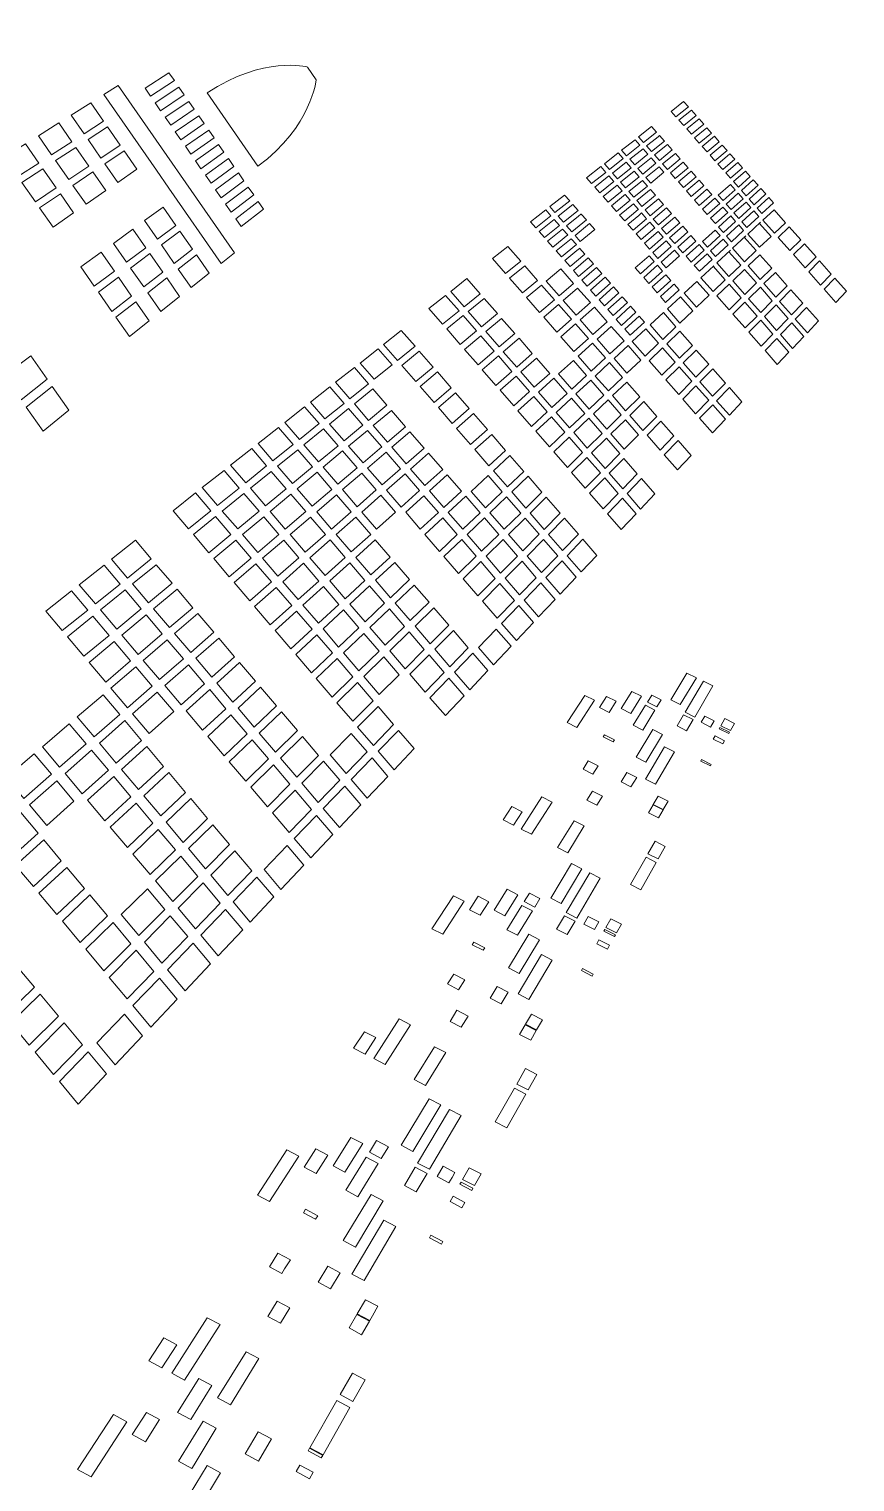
# Model space of a CAD drawing. Header units: millimetres. Extents: x -751 to 1411, y -446 to 1681.
# Drawn here: x 520 to 698, y 838.9 to 1152.4 of the extents above; entities that cross this region are included whole.
import ezdxf

# ---------------------------------------------------------------- set-up
doc = ezdxf.new("R2010")
doc.units = ezdxf.units.MM
doc.header["$MEASUREMENT"] = 0
doc.layers.add('Layer 3', color=7, linetype='Continuous')

msp = doc.modelspace()

# ---------------------------------------------------------------- linework, layer by layer
at = {"layer": 'Layer 3', "lineweight": 0}
for points in [[(546.15, 1137.91), (544.96, 1139.62), (550.12, 1142.94), (551.29, 1141.25), (546.15, 1137.91)], [(564.24, 1104.06), (561.39, 1101.79), (550.1, 1118.04), (547.41, 1121.92), (536.07, 1138.23), (539.16, 1140.18), (564.24, 1104.06)], [(548.33, 1134.77), (547.14, 1136.48), (552.27, 1139.85), (553.43, 1138.16), (548.33, 1134.77)], [(531.81, 1129.78), (529.02, 1133.79), (533.25, 1136.45), (536, 1132.49), (531.81, 1129.78)], [(550.5, 1131.64), (549.32, 1133.34), (554.41, 1136.76), (555.57, 1135.07), (550.5, 1131.64)], [(659.44, 1133.46), (658.41, 1134.62), (661.1, 1136.74), (662.12, 1135.58), (659.44, 1133.46)], [(529.17, 1128.07), (524.81, 1125.25), (521.96, 1129.34), (526.36, 1132.11), (529.17, 1128.07)], [(552.68, 1128.5), (551.49, 1130.21), (556.55, 1133.67), (557.71, 1131.99), (552.68, 1128.5)], [(661.13, 1131.56), (660.1, 1132.72), (662.77, 1134.85), (663.8, 1133.7), (661.13, 1131.56)], [(662.8, 1129.68), (661.77, 1130.84), (664.43, 1132.99), (665.45, 1131.84), (662.8, 1129.68)], [(536.85, 1131.27), (539.6, 1127.31), (535.46, 1124.54), (532.67, 1128.54), (536.85, 1131.27)], [(558.69, 1130.58), (559.85, 1128.9), (554.85, 1125.37), (553.67, 1127.08), (558.69, 1130.58)], [(652.44, 1127.91), (651.38, 1129.11), (654.2, 1131.32), (655.25, 1130.14), (652.44, 1127.91)], [(654.17, 1125.96), (653.11, 1127.16), (655.23, 1128.85), (655.23, 1128.85), (655.69, 1129.22), (655.91, 1129.39), (656.96, 1128.21), (654.17, 1125.96)], [(664.49, 1127.77), (663.46, 1128.94), (666.1, 1131.1), (667.13, 1129.95), (664.49, 1127.77)], [(666.16, 1125.88), (665.13, 1127.05), (667.76, 1129.24), (668.78, 1128.08), (666.16, 1125.88)], [(522.06, 1123.47), (517.52, 1120.54), (514.61, 1124.71), (519.19, 1127.59), (522.06, 1123.47)], [(525.69, 1123.99), (530.04, 1126.83), (532.84, 1122.79), (528.53, 1119.91), (525.69, 1123.99)], [(539.1, 1119.3), (536.32, 1123.31), (540.45, 1126.09), (543.2, 1122.14), (539.1, 1119.3)], [(557.02, 1122.24), (555.84, 1123.95), (560.82, 1127.5), (561.99, 1125.82), (557.02, 1122.24)], [(648.04, 1124.43), (645.09, 1122.09), (644.01, 1123.31), (646.97, 1125.64), (648.04, 1124.43)], [(651.69, 1127.32), (648.81, 1125.04), (647.74, 1126.24), (650.63, 1128.51), (651.69, 1127.32)], [(650.56, 1123.06), (649.48, 1124.27), (652.36, 1126.56), (653.42, 1125.36), (650.56, 1123.06)], [(658.65, 1126.3), (655.87, 1124.03), (654.82, 1125.23), (657.61, 1127.48), (658.65, 1126.3)], [(657.6, 1122.08), (656.54, 1123.27), (659.32, 1125.55), (660.37, 1124.36), (657.6, 1122.08)], [(667.86, 1123.98), (666.82, 1125.15), (669.43, 1127.35), (670.46, 1126.19), (667.86, 1123.98)], [(562.96, 1124.42), (564.12, 1122.74), (559.19, 1119.11), (558.01, 1120.82), (562.96, 1124.42)], [(644.3, 1121.46), (641.27, 1119.06), (640.18, 1120.31), (643.22, 1122.69), (644.3, 1121.46)], [(649.79, 1122.44), (646.86, 1120.08), (645.77, 1121.31), (648.72, 1123.66), (649.79, 1122.44)], [(652.28, 1121.1), (651.21, 1122.31), (654.07, 1124.62), (655.13, 1123.43), (652.28, 1121.1)], [(656.87, 1121.47), (654.03, 1119.12), (652.96, 1120.34), (655.8, 1122.67), (656.87, 1121.47)], [(659.31, 1120.14), (658.25, 1121.34), (661.01, 1123.63), (662.06, 1122.45), (659.31, 1120.14)], [(669.53, 1122.09), (668.49, 1123.26), (671.09, 1125.48), (672.12, 1124.32), (669.53, 1122.09)], [(671.23, 1120.18), (670.19, 1121.35), (672.77, 1123.59), (673.8, 1122.43), (671.23, 1120.18)], [(525.81, 1118.09), (521.32, 1115.08), (518.42, 1119.25), (522.95, 1122.2), (525.81, 1118.09)], [(529.41, 1118.65), (533.71, 1121.55), (536.52, 1117.52), (532.25, 1114.57), (529.41, 1118.65)], [(565.1, 1121.34), (566.26, 1119.66), (561.36, 1115.98), (560.18, 1117.69), (565.1, 1121.34)], [(646.07, 1119.45), (643.06, 1117.04), (641.97, 1118.28), (644.99, 1120.69), (646.07, 1119.45)], [(648.6, 1118.1), (647.52, 1119.33), (650.45, 1121.7), (651.52, 1120.48), (648.6, 1118.1)], [(650.37, 1116.1), (649.29, 1117.33), (652.2, 1119.72), (653.28, 1118.5), (650.37, 1116.1)], [(661.05, 1118.19), (659.98, 1119.38), (662.32, 1121.35), (662.51, 1121.51), (662.73, 1121.7), (663.78, 1120.51), (661.05, 1118.19)], [(665.42, 1118.55), (665.16, 1118.32), (662.76, 1116.25), (661.7, 1117.45), (664.43, 1119.78), (665.48, 1118.59), (665.42, 1118.55)], [(672.91, 1118.29), (671.86, 1119.46), (674.44, 1121.72), (675.47, 1120.56), (672.91, 1118.29)], [(674.6, 1116.37), (673.56, 1117.55), (676.12, 1119.82), (677.15, 1118.66), (674.6, 1116.37)], [(525.13, 1109.64), (522.22, 1113.8), (526.7, 1116.82), (529.57, 1112.71), (525.13, 1109.64)], [(567.23, 1118.26), (568.39, 1116.58), (563.53, 1112.86), (562.35, 1114.56), (567.23, 1118.26)], [(633.35, 1112.78), (632.23, 1114.06), (635.42, 1116.57), (636.53, 1115.31), (633.35, 1112.78)], [(647.82, 1117.47), (644.83, 1115.03), (643.74, 1116.27), (646.74, 1118.7), (647.82, 1117.47)], [(646.62, 1113), (645.52, 1114.24), (648.11, 1116.36), (648.38, 1116.58), (648.51, 1116.69), (649.6, 1115.46), (646.62, 1113)], [(653.77, 1117.62), (653.94, 1117.75), (655.01, 1116.54), (652.12, 1114.11), (651.22, 1115.14), (651.04, 1115.35), (653.3, 1117.22), (653.77, 1117.62), (653.77, 1117.62)], [(665.93, 1117.66), (666.14, 1117.84), (667.2, 1116.65), (664.49, 1114.29), (663.43, 1115.49), (665.48, 1117.27), (665.48, 1117.27), (665.93, 1117.66), (665.93, 1117.66)], [(669.6, 1115.36), (668.55, 1116.54), (671.18, 1118.86), (672.22, 1117.68), (669.6, 1115.36)], [(671.32, 1113.42), (670.26, 1114.61), (672.88, 1116.94), (673.92, 1115.76), (671.32, 1113.42)], [(676.28, 1114.48), (675.24, 1115.65), (677.78, 1117.95), (678.81, 1116.79), (676.28, 1114.48)], [(547.63, 1107.04), (544.85, 1111.04), (548.88, 1113.97), (551.62, 1110.02), (547.63, 1107.04)], [(569.36, 1115.18), (570.52, 1113.5), (565.7, 1109.74), (564.52, 1111.44), (569.36, 1115.18)], [(632.5, 1112.11), (629.23, 1109.52), (628.09, 1110.81), (631.37, 1113.39), (632.5, 1112.11)], [(635.18, 1110.7), (634.05, 1111.98), (637.23, 1114.51), (638.34, 1113.24), (635.18, 1110.7)], [(650.8, 1114.1), (650.8, 1114.1), (651.35, 1113.47), (651.32, 1113.44), (648.39, 1110.99), (647.29, 1112.23), (650.27, 1114.7), (650.33, 1114.63), (650.33, 1114.63), (650.8, 1114.1)], [(653.9, 1112.11), (652.81, 1113.34), (655.69, 1115.77), (656.77, 1114.55), (653.9, 1112.11)], [(655.65, 1110.12), (654.56, 1111.35), (657.43, 1113.8), (658.51, 1112.58), (655.65, 1110.12)], [(668.9, 1114.73), (666.21, 1112.35), (665.15, 1113.55), (667.84, 1115.92), (668.9, 1114.73)], [(667.95, 1110.39), (666.88, 1111.59), (669.56, 1113.98), (670.62, 1112.79), (667.95, 1110.39)], [(673.02, 1111.5), (671.96, 1112.69), (674.56, 1115.04), (675.61, 1113.86), (673.02, 1111.5)], [(674.73, 1109.56), (673.68, 1110.75), (676.27, 1113.12), (677.31, 1111.94), (674.73, 1109.56)], [(677.98, 1112.56), (676.94, 1113.74), (679.47, 1116.05), (680.5, 1114.89), (677.98, 1112.56)], [(680.7, 1108.32), (678.19, 1111.15), (680.6, 1113.4), (683.1, 1110.59), (680.7, 1108.32)], [(631.08, 1107.41), (629.94, 1108.7), (633.21, 1111.3), (634.33, 1110.02), (631.08, 1107.41)], [(638.96, 1112.41), (639.03, 1112.47), (640.14, 1111.2), (636.99, 1108.64), (635.87, 1109.91), (638.44, 1111.99), (638.44, 1111.99), (638.96, 1112.41), (638.96, 1112.41)], [(640.84, 1110.41), (641.96, 1109.14), (638.82, 1106.55), (637.7, 1107.83), (640.84, 1110.41)], [(650.19, 1108.95), (649.09, 1110.2), (651.42, 1112.17), (651.59, 1112.31), (652.04, 1112.69), (653.13, 1111.45), (650.19, 1108.95)], [(651.96, 1106.94), (650.86, 1108.19), (653.8, 1110.7), (654.89, 1109.46), (651.96, 1106.94)], [(657.43, 1108.11), (656.34, 1109.34), (659.19, 1111.81), (660.26, 1110.59), (657.43, 1108.11)], [(669.67, 1108.45), (668.6, 1109.65), (671.27, 1112.06), (672.32, 1110.87), (669.67, 1108.45)], [(671.4, 1106.48), (670.34, 1107.69), (672.99, 1110.11), (674.04, 1108.92), (671.4, 1106.48)], [(679.96, 1107.61), (677.5, 1105.28), (674.96, 1108.15), (677.71, 1110.7), (677.44, 1110.45), (679.96, 1107.61)], [(545.12, 1105.17), (540.97, 1102.07), (538.13, 1106.14), (542.32, 1109.19), (545.12, 1105.17)], [(548.49, 1105.81), (552.47, 1108.8), (555.21, 1104.86), (551.26, 1101.82), (548.49, 1105.81)], [(632.91, 1105.32), (631.78, 1106.61), (635.02, 1109.23), (636.15, 1107.95), (632.91, 1105.32)], [(634.77, 1103.2), (633.63, 1104.5), (636.86, 1107.14), (637.99, 1105.86), (634.77, 1103.2)], [(653.76, 1104.9), (652.66, 1106.15), (655.58, 1108.68), (656.67, 1107.45), (653.76, 1104.9)], [(659.18, 1106.12), (658.09, 1107.35), (660.93, 1109.84), (662, 1108.62), (659.18, 1106.12)], [(660.96, 1104.1), (659.87, 1105.34), (662.69, 1107.85), (663.77, 1106.63), (660.96, 1104.1)], [(667.89, 1109.01), (668.96, 1107.8), (666.23, 1105.32), (665.16, 1106.54), (667.89, 1109.01)], [(666.92, 1104.55), (669.63, 1107.04), (670.7, 1105.83), (667.99, 1103.33), (666.92, 1104.55)], [(676.74, 1104.56), (674.23, 1102.17), (671.66, 1105.08), (674.53, 1107.75), (674.19, 1107.44), (676.74, 1104.56)], [(684, 1104.59), (681.49, 1107.43), (683.88, 1109.71), (686.37, 1106.9), (684, 1104.59)], [(535.49, 1104.21), (538.35, 1100.11), (534.02, 1096.88), (531.13, 1101.04), (535.49, 1104.21)], [(548.78, 1099.91), (544.67, 1096.75), (541.84, 1100.81), (545.98, 1103.93), (548.78, 1099.91)], [(552.12, 1100.6), (556.05, 1103.65), (558.79, 1099.71), (554.89, 1096.61), (552.12, 1100.6)], [(622.68, 1099.66), (619.87, 1102.86), (623.19, 1105.48), (625.97, 1102.31), (622.68, 1099.66)], [(636.61, 1101.11), (635.47, 1102.41), (638.11, 1104.6), (638.11, 1104.6), (638.64, 1105.04), (638.68, 1105.07), (639.81, 1103.79), (636.61, 1101.11)], [(655.53, 1102.88), (654.43, 1104.14), (657.34, 1106.69), (658.43, 1105.45), (655.53, 1102.88)], [(657.33, 1100.84), (656.23, 1102.09), (659.12, 1104.67), (660.21, 1103.43), (657.33, 1100.84)], [(665.51, 1104.66), (662.72, 1102.11), (661.63, 1103.35), (664.43, 1105.88), (665.51, 1104.66)], [(667.27, 1102.66), (664.5, 1100.1), (663.41, 1101.33), (666.19, 1103.88), (667.27, 1102.66)], [(668.27, 1101.93), (671.22, 1104.66), (671.22, 1104.66), (670.87, 1104.34), (673.45, 1101.43), (670.88, 1098.98), (668.27, 1101.93)], [(677.61, 1098.35), (675.03, 1101.26), (677.54, 1103.66), (680.09, 1100.78), (677.61, 1098.35)], [(687.31, 1100.86), (684.79, 1103.71), (687.15, 1106.02), (689.65, 1103.21), (687.31, 1100.86)], [(629.62, 1098.14), (626.36, 1095.44), (623.55, 1098.65), (626.83, 1101.32), (629.62, 1098.14)], [(634.25, 1094.8), (631.47, 1097.97), (634.63, 1100.61), (637.38, 1097.47), (634.25, 1094.8)], [(638.47, 1098.99), (637.33, 1100.29), (640.52, 1102.98), (641.65, 1101.69), (638.47, 1098.99)], [(642.34, 1100.9), (643.47, 1099.62), (640.31, 1096.89), (639.17, 1098.19), (642.34, 1100.9)], [(650.68, 1100.83), (653.65, 1103.45), (654.76, 1102.2), (651.79, 1099.57), (650.68, 1100.83)], [(652.5, 1098.76), (655.46, 1101.41), (656.56, 1100.15), (653.61, 1097.5), (652.5, 1098.76)], [(664.81, 1098.7), (667.62, 1101.31), (667.47, 1101.18), (670.08, 1098.23), (667.44, 1095.72), (664.81, 1098.7)], [(671.69, 1098.06), (674.26, 1100.52), (676.84, 1097.6), (674.29, 1095.12), (671.69, 1098.06)], [(690.62, 1097.13), (688.1, 1099.97), (690.43, 1102.33), (692.94, 1099.51), (690.62, 1097.13)], [(539.23, 1098.85), (542.08, 1094.75), (537.81, 1091.46), (534.92, 1095.6), (539.23, 1098.85)], [(545.55, 1095.49), (549.64, 1098.67), (552.43, 1094.66), (548.38, 1091.43), (545.55, 1095.49)], [(613.75, 1092.46), (610.88, 1095.75), (614.38, 1098.52), (617.22, 1095.26), (613.75, 1092.46)], [(644.18, 1098.81), (645.31, 1097.52), (642.17, 1094.77), (641.03, 1096.07), (644.18, 1098.81)], [(657.24, 1099.38), (658.35, 1098.13), (655.41, 1095.45), (654.3, 1096.72), (657.24, 1099.38)], [(658.47, 1096.8), (658.95, 1097.24), (658.95, 1097.24), (659.05, 1097.33), (660.15, 1096.08), (657.23, 1093.38), (656.12, 1094.65), (658.47, 1096.8)], [(661.25, 1095.39), (663.98, 1097.93), (666.62, 1094.94), (663.91, 1092.37), (661.25, 1095.39)], [(680.99, 1094.53), (678.42, 1097.44), (680.89, 1099.87), (683.45, 1096.99), (680.99, 1094.53)], [(693.72, 1098.63), (696.22, 1095.81), (693.94, 1093.39), (691.41, 1096.24), (693.72, 1098.63)], [(612.67, 1091.59), (609.11, 1088.71), (606.19, 1092.05), (609.79, 1094.89), (612.67, 1091.59)], [(620.97, 1090.97), (617.53, 1088.12), (614.65, 1091.42), (618.12, 1094.24), (620.97, 1090.97)], [(630.49, 1097.15), (633.27, 1093.97), (630.05, 1091.22), (627.24, 1094.44), (630.49, 1097.15)], [(637.9, 1090.63), (635.12, 1093.81), (638.24, 1096.49), (641, 1093.35), (637.9, 1090.63)], [(646.01, 1096.73), (647.14, 1095.44), (644.01, 1092.67), (642.87, 1093.97), (646.01, 1096.73)], [(647.85, 1094.63), (648.99, 1093.34), (645.88, 1090.54), (644.73, 1091.85), (647.85, 1094.63)], [(660.3, 1088.94), (657.61, 1092), (660.4, 1094.6), (663.07, 1091.57), (660.3, 1088.94)], [(668.26, 1094.79), (670.89, 1097.3), (673.5, 1094.35), (670.9, 1091.8), (668.26, 1094.79)], [(677.65, 1096.69), (680.23, 1093.76), (677.72, 1091.24), (675.11, 1094.19), (677.65, 1096.69)], [(681.8, 1093.62), (684.25, 1096.08), (686.81, 1093.2), (684.38, 1090.7), (681.8, 1093.62)], [(542.96, 1093.49), (545.82, 1089.4), (541.59, 1086.04), (538.7, 1090.18), (542.96, 1093.49)], [(636.93, 1089.79), (633.75, 1087), (630.93, 1090.22), (634.14, 1092.97), (636.93, 1089.79)], [(641.86, 1092.36), (644.62, 1089.22), (641.55, 1086.46), (638.77, 1089.64), (641.86, 1092.36)], [(650.81, 1091.26), (647.72, 1088.44), (646.58, 1089.74), (649.68, 1092.55), (650.81, 1091.26)], [(653.87, 1088.52), (656.74, 1091.19), (656.74, 1091.19), (659.44, 1088.12), (656.59, 1085.42), (653.87, 1088.52)], [(671.72, 1090.87), (674.32, 1093.42), (676.94, 1090.46), (674.36, 1087.88), (671.72, 1090.87)], [(681.04, 1092.85), (683.63, 1089.92), (681.14, 1087.36), (678.53, 1090.32), (681.04, 1092.85)], [(685.19, 1089.78), (687.61, 1092.29), (690.17, 1089.4), (687.78, 1086.86), (685.19, 1089.78)], [(612.93, 1084.31), (610.02, 1087.66), (613.58, 1090.55), (616.47, 1087.23), (612.93, 1084.31)], [(621.32, 1083.78), (618.43, 1087.09), (621.86, 1089.95), (624.72, 1086.67), (621.32, 1083.78)], [(637.45, 1082.77), (634.63, 1085.99), (637.81, 1088.79), (640.6, 1085.6), (637.45, 1082.77)], [(645.48, 1088.23), (648.25, 1085.08), (645.22, 1082.28), (642.43, 1085.46), (645.48, 1088.23)], [(651.53, 1090.44), (652.66, 1089.15), (649.59, 1086.31), (648.45, 1087.62), (651.53, 1090.44)], [(677.76, 1089.53), (680.37, 1086.57), (677.83, 1083.95), (675.19, 1086.94), (677.76, 1089.53)], [(681.96, 1086.44), (684.44, 1089.01), (687.03, 1086.07), (684.58, 1083.48), (681.96, 1086.44)], [(599.41, 1080.88), (596.42, 1084.33), (600.23, 1087.34), (603.18, 1083.93), (599.41, 1080.88)], [(620.26, 1082.88), (616.77, 1079.9), (613.85, 1083.26), (617.37, 1086.2), (620.26, 1082.88)], [(628.47, 1082.37), (625.11, 1079.43), (622.22, 1082.74), (625.61, 1085.65), (628.47, 1082.37)], [(650.03, 1084.95), (652.97, 1087.69), (655.71, 1084.58), (652.79, 1081.8), (650.03, 1084.95)], [(660.29, 1087.16), (662.99, 1084.08), (660.18, 1081.34), (657.45, 1084.45), (660.29, 1087.16)], [(681.19, 1085.64), (683.82, 1082.67), (681.3, 1080.01), (678.66, 1083.01), (681.19, 1085.64)], [(523.87, 1076.8), (518.25, 1072.4), (514.62, 1077.57), (520.31, 1081.89), (523.87, 1076.8)], [(598.24, 1079.94), (594.35, 1076.8), (591.32, 1080.3), (595.24, 1083.39), (598.24, 1079.94)], [(607.08, 1079.45), (603.34, 1076.35), (600.34, 1079.81), (604.11, 1082.86), (607.08, 1079.45)], [(620.61, 1075.49), (617.68, 1078.85), (621.17, 1081.84), (624.06, 1078.52), (620.61, 1075.49)], [(644.27, 1081.41), (641.16, 1078.53), (638.33, 1081.76), (641.47, 1084.6), (644.27, 1081.41)], [(648.88, 1078.09), (646.09, 1081.28), (649.11, 1084.1), (651.88, 1080.94), (648.88, 1078.09)], [(653.65, 1080.82), (656.56, 1083.6), (659.3, 1080.48), (656.42, 1077.67), (653.65, 1080.82)], [(661.03, 1080.36), (663.84, 1083.12), (666.55, 1080.04), (663.77, 1077.25), (661.03, 1080.36)], [(593.14, 1075.82), (589.14, 1072.6), (586.07, 1076.15), (590.1, 1079.34), (593.14, 1075.82)], [(632.23, 1078.07), (628.91, 1075.08), (626.01, 1078.39), (629.37, 1081.35), (632.23, 1078.07)], [(637.36, 1080.87), (640.19, 1077.63), (636.99, 1074.67), (634.13, 1077.95), (637.36, 1080.87)], [(642.04, 1077.51), (645.15, 1080.41), (647.95, 1077.21), (644.87, 1074.28), (642.04, 1077.51)], [(660.16, 1079.51), (662.9, 1076.39), (660.05, 1073.52), (657.28, 1076.68), (660.16, 1079.51)], [(667.4, 1079.08), (670.11, 1075.99), (667.36, 1073.16), (664.62, 1076.28), (667.4, 1079.08)], [(610.97, 1074.96), (607.28, 1071.81), (604.28, 1075.27), (608, 1078.38), (610.97, 1074.96)], [(627.87, 1074.15), (624.46, 1071.07), (621.52, 1074.44), (624.97, 1077.48), (627.87, 1074.15)], [(636, 1073.75), (632.71, 1070.71), (629.81, 1074.04), (633.13, 1077.04), (636, 1073.75)], [(637.89, 1073.65), (641.08, 1076.62), (643.92, 1073.37), (640.75, 1070.37), (637.89, 1073.65)], [(645.76, 1073.27), (648.83, 1076.2), (651.63, 1073), (648.59, 1070.03), (645.76, 1073.27)], [(660.92, 1072.54), (663.76, 1075.41), (666.51, 1072.28), (663.69, 1069.38), (660.92, 1072.54)], [(519.36, 1070.8), (524.97, 1075.23), (528.53, 1070.14), (522.98, 1065.64), (519.36, 1070.8)], [(587.9, 1071.59), (583.77, 1068.27), (580.66, 1071.88), (584.82, 1075.16), (587.9, 1071.59)], [(593.18, 1067.92), (590.1, 1071.48), (594.09, 1074.73), (597.14, 1071.21), (593.18, 1067.92)], [(611.22, 1067.27), (608.21, 1070.73), (611.9, 1073.89), (614.87, 1070.47), (611.22, 1067.27)], [(631.69, 1069.77), (628.31, 1066.64), (625.37, 1070.02), (628.78, 1073.1), (631.69, 1069.77)], [(633.62, 1069.67), (636.89, 1072.72), (639.77, 1069.43), (636.52, 1066.34), (633.62, 1069.67)], [(641.65, 1069.34), (644.8, 1072.36), (647.65, 1069.11), (644.52, 1066.05), (641.65, 1069.34)], [(668.22, 1072.19), (670.96, 1075.03), (673.68, 1071.94), (670.96, 1069.06), (668.22, 1072.19)], [(582.49, 1067.23), (578.24, 1063.81), (575.09, 1067.48), (579.37, 1070.86), (582.49, 1067.23)], [(591.95, 1066.9), (587.87, 1063.52), (584.75, 1067.14), (588.86, 1070.48), (591.95, 1066.9)], [(597.22, 1063.24), (594.14, 1066.81), (598.09, 1070.1), (601.14, 1066.58), (597.22, 1063.24)], [(618.78, 1065.97), (615.17, 1062.71), (612.16, 1066.18), (615.8, 1069.4), (618.78, 1065.97)], [(649.48, 1069.01), (652.51, 1072), (655.32, 1068.79), (652.32, 1065.77), (649.48, 1069.01)], [(667.37, 1071.3), (670.12, 1068.17), (667.33, 1065.22), (664.56, 1068.39), (667.37, 1071.3)], [(576.92, 1062.74), (572.55, 1059.21), (569.35, 1062.94), (573.76, 1066.42), (576.92, 1062.74)], [(586.6, 1062.47), (582.4, 1058.98), (579.23, 1062.66), (583.47, 1066.1), (586.6, 1062.47)], [(629.23, 1065.59), (632.6, 1068.72), (635.51, 1065.39), (632.17, 1062.21), (629.23, 1065.59)], [(637.43, 1065.3), (640.67, 1068.4), (643.55, 1065.1), (640.33, 1061.97), (637.43, 1065.3)], [(648.29, 1061.73), (645.42, 1065.03), (648.54, 1068.09), (651.38, 1064.83), (648.29, 1061.73)], [(653.21, 1064.75), (656.2, 1067.78), (659.02, 1064.57), (656.05, 1061.5), (653.21, 1064.75)], [(591.97, 1058.77), (588.85, 1062.39), (592.91, 1065.78), (596, 1062.21), (591.97, 1058.77)], [(605.15, 1061.95), (601.27, 1058.56), (598.18, 1062.13), (602.09, 1065.48), (605.15, 1061.95)], [(619.12, 1058.15), (616.11, 1061.63), (619.72, 1064.89), (622.7, 1061.46), (619.12, 1058.15)], [(633.09, 1061.15), (636.42, 1064.34), (639.33, 1060.99), (636.03, 1057.77), (633.09, 1061.15)], [(641.24, 1060.92), (644.45, 1064.07), (647.33, 1060.77), (644.16, 1057.58), (641.24, 1060.92)], [(659.9, 1063.56), (662.72, 1060.34), (659.79, 1057.23), (656.94, 1060.49), (659.9, 1063.56)], [(571.18, 1058.11), (566.67, 1054.47), (563.42, 1058.25), (567.97, 1061.85), (571.18, 1058.11)], [(581.09, 1057.9), (576.76, 1054.31), (573.55, 1058.04), (577.92, 1061.59), (581.09, 1057.9)], [(590.71, 1057.7), (586.55, 1054.15), (583.39, 1057.83), (587.58, 1061.33), (590.71, 1057.7)], [(596.07, 1054.01), (592.95, 1057.63), (596.97, 1061.09), (600.07, 1057.5), (596.07, 1054.01)], [(609.16, 1057.31), (605.33, 1053.86), (602.24, 1057.44), (606.1, 1060.84), (609.16, 1057.31)], [(626.62, 1056.94), (623.09, 1053.58), (620.07, 1057.06), (623.63, 1060.38), (626.62, 1056.94)], [(636.95, 1056.71), (640.25, 1059.95), (643.17, 1056.59), (639.9, 1053.32), (636.95, 1056.71)], [(648.23, 1059.73), (651.12, 1056.43), (647.98, 1053.19), (645.07, 1056.54), (648.23, 1059.73)], [(565.26, 1053.33), (560.6, 1049.57), (557.31, 1053.43), (562, 1057.14), (565.26, 1053.33)], [(575.41, 1053.19), (570.94, 1049.48), (567.68, 1053.28), (572.19, 1056.94), (575.41, 1053.19)], [(585.26, 1053.05), (580.97, 1049.4), (577.76, 1053.14), (582.08, 1056.75), (585.26, 1053.05)], [(590.72, 1049.31), (587.54, 1053), (591.69, 1056.56), (594.83, 1052.92), (590.72, 1049.31)], [(604.14, 1052.79), (600.19, 1049.24), (597.05, 1052.87), (601.04, 1056.38), (604.14, 1052.79)], [(609.39, 1049.16), (606.3, 1052.74), (610.12, 1056.2), (613.18, 1052.66), (609.39, 1049.16)], [(618.96, 1056.03), (621.99, 1052.54), (618.35, 1049.08), (615.29, 1052.62), (618.96, 1056.03)], [(624.03, 1052.49), (627.56, 1055.87), (630.55, 1052.42), (627.05, 1049.01), (624.03, 1052.49)], [(640.83, 1052.26), (644.08, 1055.55), (647.01, 1052.19), (643.78, 1048.87), (640.83, 1052.26)], [(648.9, 1052.15), (652.03, 1055.39), (654.92, 1052.08), (651.82, 1048.8), (648.9, 1052.15)], [(559.15, 1048.4), (554.34, 1044.52), (551, 1048.44), (555.85, 1052.27), (559.15, 1048.4)], [(569.55, 1048.33), (564.94, 1044.5), (561.63, 1048.37), (566.28, 1052.14), (569.55, 1048.33)], [(579.64, 1048.26), (575.21, 1044.49), (571.96, 1048.29), (576.41, 1052.01), (579.64, 1048.26)], [(589.44, 1048.19), (585.2, 1044.48), (581.98, 1048.23), (586.25, 1051.9), (589.44, 1048.19)], [(594.89, 1044.47), (591.71, 1048.16), (595.81, 1051.78), (598.96, 1048.13), (594.89, 1044.47)], [(608.21, 1048.07), (604.31, 1044.46), (601.17, 1048.1), (605.11, 1051.66), (608.21, 1048.07)], [(617.21, 1048), (613.46, 1044.44), (610.36, 1048.03), (614.14, 1051.55), (617.21, 1048)], [(625.97, 1047.95), (622.37, 1044.43), (619.3, 1047.98), (622.93, 1051.45), (625.97, 1047.95)], [(628, 1047.92), (631.49, 1051.34), (634.49, 1047.89), (631.03, 1044.42), (628, 1047.92)], [(647.92, 1051.14), (650.85, 1047.78), (647.67, 1044.4), (644.71, 1047.8), (647.92, 1051.14)], [(563.5, 1043.32), (558.74, 1039.36), (555.38, 1043.29), (560.19, 1047.19), (563.5, 1043.32)], [(573.84, 1043.32), (569.27, 1039.43), (565.97, 1043.3), (570.57, 1047.14), (573.84, 1043.32)], [(583.87, 1043.32), (579.5, 1039.49), (576.23, 1043.3), (580.64, 1047.08), (583.87, 1043.32)], [(589.43, 1039.55), (586.2, 1043.31), (590.43, 1047.04), (593.62, 1043.33), (589.43, 1039.55)], [(605.29, 1043.32), (609.19, 1046.94), (612.3, 1043.34), (608.44, 1039.67), (605.29, 1043.32)], [(614.44, 1043.32), (618.17, 1046.89), (621.25, 1043.34), (617.54, 1039.72), (614.44, 1043.32)], [(623.33, 1043.33), (626.92, 1046.85), (629.96, 1043.35), (626.4, 1039.78), (623.33, 1043.33)], [(631.98, 1043.33), (635.42, 1046.81), (638.43, 1043.35), (635.01, 1039.83), (631.98, 1043.33)], [(541.19, 1033.91), (537.74, 1037.97), (542.92, 1042.06), (546.32, 1038.05), (541.19, 1033.91)], [(567.85, 1038.22), (563.14, 1034.2), (559.78, 1038.13), (564.54, 1042.1), (567.85, 1038.22)], [(578.14, 1038.3), (573.62, 1034.35), (570.31, 1038.22), (574.86, 1042.12), (578.14, 1038.3)], [(588.12, 1038.38), (583.79, 1034.48), (580.52, 1038.3), (584.88, 1042.14), (588.12, 1038.38)], [(590.44, 1038.38), (594.62, 1042.17), (597.82, 1038.45), (593.67, 1034.62), (590.44, 1038.38)], [(613.27, 1042.21), (616.39, 1038.6), (612.57, 1034.87), (609.42, 1038.53), (613.27, 1042.21)], [(622.21, 1042.23), (625.29, 1038.67), (621.63, 1034.99), (618.52, 1038.6), (622.21, 1042.23)], [(627.36, 1038.67), (630.91, 1042.25), (633.95, 1038.74), (630.44, 1035.12), (627.36, 1038.67)], [(635.96, 1038.73), (639.37, 1042.27), (642.38, 1038.8), (639, 1035.23), (635.96, 1038.73)], [(539.58, 1032.62), (534.27, 1028.33), (530.78, 1032.46), (536.13, 1036.69), (539.58, 1032.62)], [(545.72, 1028.57), (542.27, 1032.64), (547.39, 1036.8), (550.8, 1032.79), (545.72, 1028.57)], [(572.22, 1033.11), (567.55, 1029.03), (564.19, 1032.97), (568.89, 1037), (572.22, 1033.11)], [(582.44, 1033.27), (577.98, 1029.25), (574.66, 1033.13), (579.16, 1037.1), (582.44, 1033.27)], [(584.82, 1033.29), (589.13, 1037.2), (592.37, 1033.42), (588.09, 1029.46), (584.82, 1033.29)], [(602.02, 1033.57), (597.91, 1029.67), (594.68, 1033.44), (598.82, 1037.29), (602.02, 1033.57)], [(613.56, 1033.73), (617.37, 1037.47), (620.49, 1033.85), (616.72, 1030.07), (613.56, 1033.73)], [(622.6, 1033.87), (626.26, 1037.55), (629.34, 1033.99), (625.72, 1030.26), (622.6, 1033.87)], [(631.4, 1034), (634.9, 1037.64), (637.95, 1034.12), (634.48, 1030.44), (631.4, 1034)], [(551.87, 1031.53), (555.29, 1027.51), (550.26, 1023.22), (546.8, 1027.3), (551.87, 1031.53)], [(576.59, 1028), (571.97, 1023.85), (568.6, 1027.79), (573.26, 1031.9), (576.59, 1028)], [(586.76, 1028.23), (582.34, 1024.15), (579.02, 1028.03), (583.47, 1032.07), (586.76, 1028.23)], [(589.12, 1028.26), (593.39, 1032.24), (596.63, 1028.46), (592.4, 1024.43), (589.12, 1028.26)], [(598.93, 1028.49), (603.02, 1032.4), (606.23, 1028.68), (602.17, 1024.72), (598.93, 1028.49)], [(621.47, 1032.72), (624.6, 1029.1), (620.87, 1025.25), (617.71, 1028.92), (621.47, 1032.72)], [(626.7, 1029.13), (630.31, 1032.87), (633.4, 1029.3), (629.82, 1025.51), (626.7, 1029.13)], [(532.62, 1027), (527.12, 1022.56), (523.57, 1026.77), (529.11, 1031.14), (532.62, 1027)], [(538.87, 1022.9), (535.37, 1027.04), (540.67, 1031.34), (544.13, 1027.25), (538.87, 1022.9)], [(537.24, 1021.54), (531.8, 1017.03), (528.23, 1021.25), (533.72, 1025.7), (537.24, 1021.54)], [(543.48, 1017.45), (539.97, 1021.6), (545.22, 1025.98), (548.69, 1021.89), (543.48, 1017.45)], [(556.36, 1026.25), (559.78, 1022.23), (554.81, 1017.87), (551.34, 1021.95), (556.36, 1026.25)], [(573.03, 1022.61), (577.63, 1026.78), (580.97, 1022.87), (576.4, 1018.65), (573.03, 1022.61)], [(583.38, 1022.93), (587.79, 1027.03), (591.08, 1023.18), (586.71, 1019.03), (583.38, 1022.93)], [(593.43, 1023.23), (597.65, 1027.27), (600.9, 1023.48), (596.72, 1019.4), (593.43, 1023.23)], [(603.18, 1023.54), (607.23, 1027.51), (610.44, 1023.77), (606.43, 1019.75), (603.18, 1023.54)], [(621.86, 1024.11), (625.58, 1027.96), (628.71, 1024.33), (625.03, 1020.43), (621.86, 1024.11)], [(597.75, 1018.19), (601.92, 1022.29), (605.18, 1018.5), (601.04, 1014.35), (597.75, 1018.19)], [(611.45, 1022.61), (614.66, 1018.86), (610.7, 1014.78), (607.45, 1018.57), (611.45, 1022.61)], [(616.86, 1018.93), (620.7, 1022.91), (623.88, 1019.22), (620.08, 1015.2), (616.86, 1018.93)], [(536.48, 1011.48), (532.91, 1015.71), (538.34, 1020.24), (541.86, 1016.07), (536.48, 1011.48)], [(553.25, 1016.51), (548.1, 1012), (544.58, 1016.15), (549.77, 1020.61), (553.25, 1016.51)], [(564.29, 1016.93), (559.36, 1012.5), (555.89, 1016.59), (560.86, 1020.97), (564.29, 1016.93)], [(582.01, 1021.65), (585.36, 1017.74), (580.84, 1013.45), (577.46, 1017.41), (582.01, 1021.65)], [(587.76, 1017.81), (592.12, 1021.98), (595.42, 1018.12), (591.1, 1013.91), (587.76, 1017.81)], [(581.9, 1012.21), (586.4, 1016.52), (589.75, 1012.6), (585.29, 1008.24), (581.9, 1012.21)], [(595.48, 1008.77), (592.14, 1012.69), (596.45, 1016.92), (599.76, 1013.06), (595.48, 1008.77)], [(602.07, 1013.15), (606.2, 1017.31), (609.46, 1013.51), (605.37, 1009.29), (602.07, 1013.15)], [(611.72, 1013.59), (615.67, 1017.69), (618.9, 1013.95), (614.98, 1009.8), (611.72, 1013.59)], [(542.97, 1014.77), (546.5, 1010.59), (541.17, 1005.93), (537.6, 1010.16), (542.97, 1014.77)], [(557.82, 1011.12), (552.73, 1006.53), (549.21, 1010.7), (554.34, 1015.22), (557.82, 1011.12)], [(568.8, 1011.63), (563.93, 1007.12), (560.45, 1011.22), (565.36, 1015.67), (568.8, 1011.63)], [(660.39, 1006.63), (658.34, 1007.65), (661.82, 1013.41), (663.85, 1012.41), (660.39, 1006.63)], [(562.41, 1005.71), (557.37, 1001.06), (553.84, 1005.23), (558.92, 1009.83), (562.41, 1005.71)], [(565.02, 1005.84), (569.88, 1010.36), (573.32, 1006.31), (568.5, 1001.73), (565.02, 1005.84)], [(590.8, 1011.37), (594.15, 1007.44), (589.74, 1003.02), (586.35, 1007), (590.8, 1011.37)], [(610.49, 1012.32), (613.76, 1008.51), (609.72, 1004.23), (606.41, 1008.09), (610.49, 1012.32)], [(663.49, 1003.91), (661.42, 1004.94), (665.39, 1011.64), (667.42, 1010.63), (663.49, 1003.91)], [(535.92, 1008.72), (539.5, 1004.47), (533.99, 999.64), (530.36, 1003.95), (535.92, 1008.72)], [(551.14, 1005.1), (545.87, 1000.36), (542.29, 1004.6), (547.6, 1009.29), (551.14, 1005.1)], [(638.06, 1001.68), (635.96, 1002.74), (639.78, 1008.58), (641.86, 1007.54), (638.06, 1001.68)], [(645.02, 1004.92), (642.94, 1005.96), (644.47, 1008.35), (646.54, 1007.31), (645.02, 1004.92)], [(649.7, 1004.7), (647.63, 1005.74), (649.97, 1009.46), (652.03, 1008.43), (649.7, 1004.7)], [(654.93, 1005.43), (652.3, 1001.11), (650.21, 1002.15), (652.87, 1006.46), (654.93, 1005.43)], [(655.35, 1006.11), (653.29, 1007.14), (654.23, 1008.67), (656.28, 1007.64), (655.35, 1006.11)], [(567, 1000.3), (562.01, 995.57), (558.47, 999.75), (563.5, 1004.43), (567, 1000.3)], [(569.6, 1000.45), (574.4, 1005.04), (577.85, 1000.98), (573.09, 996.33), (569.6, 1000.45)], [(590.8, 1001.77), (595.21, 1006.21), (598.57, 1002.28), (594.2, 997.78), (590.8, 1001.77)], [(663.16, 1003.36), (661.75, 1000.95), (659.68, 1001.99), (661.1, 1004.39), (663.16, 1003.36)], [(666.93, 1001.75), (664.87, 1002.78), (665.65, 1004.13), (667.71, 1003.1), (666.93, 1001.75)], [(669.12, 1002.03), (669.99, 1003.57), (672.05, 1002.55), (671.18, 1001), (669.12, 1002.03)], [(528.62, 1002.46), (532.27, 998.13), (526.55, 993.13), (522.86, 997.52), (528.62, 1002.46)], [(544.22, 998.88), (538.77, 993.97), (535.13, 998.29), (540.63, 1003.14), (544.22, 998.88)], [(584.89, 995.8), (589.43, 1000.39), (592.85, 996.38), (588.34, 991.74), (584.89, 995.8)], [(595.27, 996.53), (599.62, 1001.05), (602.99, 997.11), (598.68, 992.54), (595.27, 996.53)], [(652.95, 994.19), (650.84, 995.25), (654.45, 1001.23), (656.53, 1000.18), (652.95, 994.19)], [(670.98, 1000.64), (670.83, 1000.37), (668.76, 1001.4), (668.92, 1001.68), (670.98, 1000.64)], [(543.55, 988.28), (539.91, 992.61), (545.35, 997.54), (548.95, 993.27), (543.55, 988.28)], [(563.12, 994.26), (568.09, 999.01), (571.6, 994.88), (566.67, 990.07), (563.12, 994.26)], [(578.93, 999.71), (582.39, 995.65), (577.68, 990.92), (574.18, 995.04), (578.93, 999.71)], [(643.78, 999.64), (644.07, 1000.09), (646.18, 999.03), (645.89, 998.58), (643.78, 999.64)], [(659.11, 996.44), (655.02, 989.46), (652.89, 990.54), (657.01, 997.49), (659.11, 996.44)], [(669.95, 998.81), (669.55, 998.11), (667.48, 999.15), (667.87, 999.84), (669.95, 998.81)], [(524.77, 991.56), (518.84, 986.37), (515.09, 990.85), (521.06, 995.98), (524.77, 991.56)], [(537.06, 992.43), (531.41, 987.35), (527.71, 991.75), (533.41, 996.77), (537.06, 992.43)], [(578.78, 989.63), (583.47, 994.37), (586.94, 990.3), (582.28, 985.5), (578.78, 989.63)], [(589.42, 990.47), (593.92, 995.13), (597.34, 991.12), (592.88, 986.41), (589.42, 990.47)], [(641.56, 991.62), (639.42, 992.7), (640.52, 994.45), (642.65, 993.38), (641.56, 991.62)], [(667.07, 993.69), (666.88, 993.36), (664.78, 994.41), (664.97, 994.75), (667.07, 993.69)], [(541.87, 986.72), (536.27, 981.55), (532.57, 985.97), (538.21, 991.07), (541.87, 986.72)], [(548.35, 982.59), (544.7, 986.93), (550.08, 991.94), (553.69, 987.66), (548.35, 982.59)], [(567.78, 988.76), (572.7, 993.59), (576.21, 989.45), (571.34, 984.56), (567.78, 988.76)], [(648.85, 991.97), (650.98, 990.89), (649.75, 988.85), (647.61, 989.93), (648.85, 991.97)], [(529.64, 985.75), (523.78, 980.48), (520.02, 984.97), (525.93, 990.18), (529.64, 985.75)], [(577.31, 988.15), (580.83, 984), (576.01, 979.04), (572.45, 983.24), (577.31, 988.15)], [(583.38, 984.21), (588.02, 989.02), (591.5, 984.94), (586.89, 980.07), (583.38, 984.21)], [(643.59, 986.84), (642.39, 984.87), (640.22, 985.97), (641.43, 987.93), (643.59, 986.84)], [(546.68, 981), (541.15, 975.75), (537.43, 980.17), (543.02, 985.36), (546.68, 981)], [(554.82, 986.32), (558.44, 982.03), (553.16, 976.88), (549.5, 981.23), (554.82, 986.32)], [(624.41, 980.6), (622.2, 981.73), (624.07, 984.59), (626.27, 983.48), (624.41, 980.6)], [(628.31, 978.62), (626.1, 979.74), (630.56, 986.69), (632.74, 985.58), (628.31, 978.62)], [(653.52, 983.25), (654.51, 984.96), (656.67, 983.87), (655.68, 982.15), (653.52, 983.25)], [(656.72, 983.97), (654.57, 985.06), (655.61, 986.85), (657.75, 985.77), (656.72, 983.97)], [(521.95, 978.83), (515.86, 973.36), (512.04, 977.94), (518.17, 983.34), (521.95, 978.83)], [(577.13, 977.72), (581.93, 982.7), (585.46, 978.55), (580.7, 973.51), (577.13, 977.72)], [(637.48, 981.53), (639.67, 980.42), (636.14, 974.64), (633.92, 975.77), (637.48, 981.53)], [(551.51, 975.27), (546.04, 969.93), (542.31, 974.36), (547.83, 979.64), (551.51, 975.27)], [(554.31, 975.52), (559.57, 980.69), (563.2, 976.4), (557.97, 971.16), (554.31, 975.52)], [(520.89, 967.33), (517.06, 971.92), (523.13, 977.42), (526.91, 972.9), (520.89, 967.33)], [(559.12, 969.79), (564.33, 975.05), (567.97, 970.75), (562.8, 965.43), (559.12, 969.79)], [(570.66, 971.01), (575.63, 976.17), (579.21, 971.93), (574.28, 966.72), (570.66, 971.01)], [(653.4, 974.41), (654.94, 977.11), (657.13, 976.01), (655.61, 973.29), (653.4, 974.41)], [(547.2, 968.54), (552.66, 973.9), (556.35, 969.53), (550.93, 964.1), (547.2, 968.54)], [(636.95, 972.31), (639.18, 971.17), (634.71, 963.7), (632.45, 964.86), (636.95, 972.31)], [(655.19, 972.55), (651.87, 966.64), (649.63, 967.78), (652.99, 973.67), (655.19, 972.55)], [(528.1, 971.48), (531.89, 966.95), (525.93, 961.29), (522.09, 965.89), (528.1, 971.48)], [(563.95, 964.06), (569.1, 969.4), (572.74, 965.09), (567.64, 959.68), (563.95, 964.06)], [(635.8, 961.72), (640.89, 970.3), (643.12, 969.16), (638.08, 960.55), (635.8, 961.72)], [(545.49, 966.86), (549.24, 962.4), (543.63, 956.77), (539.83, 961.3), (545.49, 966.86)], [(552.1, 962.71), (557.5, 968.15), (561.19, 963.77), (555.84, 958.25), (552.1, 962.71)], [(623.07, 966.75), (625.35, 965.58), (622.52, 961.05), (620.23, 962.23), (623.07, 966.75)], [(626.71, 964.08), (627.85, 965.94), (630.12, 964.78), (628.99, 962.92), (626.71, 964.08)], [(533.08, 965.53), (536.88, 960.99), (530.99, 955.24), (527.14, 959.85), (533.08, 965.53)], [(609.16, 957.05), (606.83, 958.25), (611.49, 965.37), (613.78, 964.2), (609.16, 957.05)], [(617.22, 961.16), (614.92, 962.34), (616.79, 965.25), (619.07, 964.07), (617.22, 961.16)], [(628.48, 962.09), (625.27, 956.83), (622.96, 958.02), (626.2, 963.26), (628.48, 962.09)], [(538.07, 959.57), (541.88, 955.01), (536.05, 949.17), (532.19, 953.8), (538.07, 959.57)], [(544.82, 955.35), (550.41, 961), (554.17, 956.53), (548.62, 950.81), (544.82, 955.35)], [(557.01, 956.86), (562.35, 962.39), (566.05, 958), (560.76, 952.4), (557.01, 956.86)], [(637.69, 959.89), (635.97, 956.96), (633.68, 958.14), (635.4, 961.05), (637.69, 959.89)], [(639.58, 959.25), (640.53, 960.89), (642.81, 959.73), (641.86, 958.08), (639.58, 959.25)], [(647.69, 959.2), (646.63, 957.32), (644.35, 958.49), (645.41, 960.36), (647.69, 959.2)], [(627.72, 957.05), (630.03, 955.87), (625.66, 948.56), (623.31, 949.77), (627.72, 957.05)], [(643.92, 957.73), (644.11, 958.06), (646.39, 956.89), (646.2, 956.56), (643.92, 957.73)], [(543.07, 953.59), (546.88, 949.03), (541.13, 943.1), (537.26, 947.73), (543.07, 953.59)], [(549.81, 949.39), (555.34, 955.13), (559.1, 950.65), (553.62, 944.84), (549.81, 949.39)], [(618.23, 954.15), (617.88, 953.59), (615.54, 954.79), (615.89, 955.35), (618.23, 954.15)], [(642.84, 955.83), (645.13, 954.66), (644.66, 953.81), (642.36, 954.99), (642.84, 955.83)], [(510.78, 944.21), (517.19, 950.34), (521.12, 945.61), (514.77, 939.41), (510.78, 944.21)], [(627.76, 942.95), (625.39, 944.17), (630.42, 952.66), (632.75, 951.46), (627.76, 942.95)], [(542.34, 941.64), (548.08, 947.6), (551.91, 943.03), (546.21, 937), (542.34, 941.64)], [(612.59, 945.09), (610.21, 946.32), (611.56, 948.46), (613.92, 947.24), (612.59, 945.09)], [(639.31, 949.63), (641.63, 948.44), (641.4, 948.02), (639.08, 949.22), (639.31, 949.63)], [(516.02, 937.9), (522.35, 944.13), (526.29, 939.39), (520.01, 933.08), (516.02, 937.9)], [(620.88, 945.75), (623.25, 944.53), (621.75, 942.03), (619.37, 943.25), (620.88, 945.75)], [(613.16, 936.99), (610.75, 938.24), (612.23, 940.64), (614.63, 939.4), (613.16, 936.99)], [(527.53, 937.9), (531.48, 933.15), (525.26, 926.75), (521.26, 931.58), (527.53, 937.9)], [(534.58, 933.6), (540.55, 939.78), (544.44, 935.12), (538.52, 928.86), (534.58, 933.6)], [(596.76, 928.94), (594.29, 930.22), (599.78, 938.77), (602.2, 937.51), (596.76, 928.94)], [(625.73, 935.41), (626.95, 937.51), (629.34, 936.27), (628.13, 934.16), (625.73, 935.41)], [(629.41, 936.39), (627.02, 937.63), (628.3, 939.82), (630.67, 938.59), (629.41, 936.39)], [(592.41, 931.2), (589.95, 932.48), (592.27, 936.01), (594.71, 934.74), (592.41, 931.2)], [(532.71, 931.66), (536.67, 926.9), (530.53, 920.4), (526.52, 925.24), (532.71, 931.66)], [(607.38, 932.78), (609.82, 931.52), (605.47, 924.39), (603, 925.68), (607.38, 932.78)], [(625.14, 924.73), (627.04, 928.05), (629.47, 926.79), (627.59, 923.45), (625.14, 924.73)], [(624.63, 923.82), (627.08, 922.54), (622.98, 915.25), (620.49, 916.55), (624.63, 923.82)], [(606.23, 921.54), (608.72, 920.24), (602.7, 910.18), (600.16, 911.51), (606.23, 921.54)], [(603.75, 907.67), (610.62, 919.25), (613.11, 917.95), (606.3, 906.33), (603.75, 907.67)], [(591.91, 911.88), (588.08, 905.73), (585.5, 907.09), (589.36, 913.22), (591.91, 911.88)], [(593.34, 910.03), (594.89, 912.55), (597.43, 911.21), (595.89, 908.69), (593.34, 910.03)], [(571.81, 899.39), (569.19, 900.78), (575.56, 910.5), (578.13, 909.14), (571.81, 899.39)], [(581.84, 905.44), (579.26, 906.81), (581.8, 910.76), (584.35, 909.41), (581.84, 905.44)], [(595.2, 907.57), (591.71, 901.85), (590.84, 900.42), (588.25, 901.79), (592.65, 908.92), (595.2, 907.57)], [(605.77, 905.43), (603.45, 901.46), (600.88, 902.82), (603.22, 906.77), (605.77, 905.43)], [(607.93, 904.75), (609.22, 906.97), (611.76, 905.63), (611.16, 904.59), (610.48, 903.41), (607.93, 904.75)], [(617.41, 905.34), (615.98, 902.8), (613.43, 904.14), (614.87, 906.67), (617.41, 905.34)], [(612.85, 903.11), (613.11, 903.56), (615.66, 902.22), (615.4, 901.77), (612.85, 903.11)], [(593.75, 900.9), (596.33, 899.54), (590.36, 889.55), (587.72, 890.95), (593.75, 900.9)], [(611.39, 900.54), (613.95, 899.19), (613.31, 898.04), (610.74, 899.4), (611.39, 900.54)], [(579.59, 897.69), (582.21, 896.3), (581.73, 895.54), (579.11, 896.93), (579.59, 897.69)], [(592.22, 882.3), (589.55, 883.71), (596.45, 895.35), (599.06, 893.97), (592.22, 882.3)], [(606.59, 892.1), (609.2, 890.73), (608.88, 890.16), (606.27, 891.54), (606.59, 892.1)], [(575.06, 884.82), (574.45, 883.85), (571.77, 885.28), (573.63, 888.23), (576.3, 886.81), (575.06, 884.82)], [(587.04, 884.01), (584.98, 880.56), (582.3, 881.99), (584.38, 885.43), (587.04, 884.01)], [(574.16, 873.1), (571.44, 874.56), (573.49, 877.89), (576.2, 876.44), (574.16, 873.1)], [(590.74, 875.16), (592.5, 878.19), (595.18, 876.76), (594.01, 874.72), (593.44, 873.72), (590.74, 875.16)], [(591.67, 870.64), (588.95, 872.09), (590.64, 874.99), (593.34, 873.55), (591.67, 870.64)], [(553.5, 860.83), (550.71, 862.35), (558.39, 874.31), (561.13, 872.84), (553.5, 860.83)], [(548.57, 863.5), (545.77, 865.01), (549.02, 869.96), (551.79, 868.47), (548.57, 863.5)], [(569.51, 865.48), (563.41, 855.48), (560.6, 857), (566.75, 866.96), (569.51, 865.48)], [(587.02, 857.71), (589.67, 862.36), (592.42, 860.88), (589.8, 856.22), (587.02, 857.71)], [(554.81, 852.31), (551.98, 853.85), (556.58, 861.16), (559.38, 859.65), (554.81, 852.31)], [(580.5, 846.25), (586.31, 856.45), (589.09, 854.96), (583.34, 844.72), (580.5, 846.25)], [(533.34, 839.99), (530.43, 841.58), (538.17, 853.39), (541.02, 851.84), (533.34, 839.99)], [(548.1, 852.33), (545.05, 847.52), (542.19, 849.08), (545.26, 853.87), (548.1, 852.33)], [(560.32, 850.43), (555.53, 842.58), (555.03, 841.76), (552.15, 843.32), (557.49, 851.96), (560.32, 850.43)], [(569.4, 843.36), (566.54, 844.91), (569.38, 849.69), (572.21, 848.16), (569.4, 843.36)], [(583.27, 844.6), (582.96, 844.06), (580.13, 845.59), (580.44, 846.14), (583.27, 844.6)], [(558.36, 842.42), (561.23, 840.86), (553.97, 828.72), (551.04, 830.32), (558.36, 842.42)], [(581.21, 840.94), (580.43, 839.54), (577.57, 841.09), (578.36, 842.48), (581.21, 840.94)]]:
    msp.add_lwpolyline(points, dxfattribs=at)
for points, knots in [([(1329.54, 1180.7), (1329.54, 1456.84), (1105.68, 1680.7), (829.54, 1680.7), (553.39, 1680.7), (329.54, 1456.84), (329.54, 1180.7), (329.54, 904.55), (553.39, 680.7), (829.54, 680.7), (995.26, 680.7), (1142.15, 761.32), (1233.12, 885.49), (1233.12, 885.49), (1233.3, 885.36), (1233.3, 885.36), (1236.17, 889.05), (1238.96, 892.81), (1241.43, 896.78), (1241.43, 896.78), (1241.25, 896.9), (1241.25, 896.9), (1296.93, 977.52), (1329.54, 1075.3), (1329.54, 1180.7)], [0, 0, 0, 0, 1, 1, 1, 2, 2, 2, 3, 3, 3, 4, 4, 4, 5, 5, 5, 6, 6, 6, 7, 7, 7, 8, 8, 8, 8]), ([(569.3, 1122.76), (569.3, 1122.76), (558.33, 1138.59), (558.33, 1138.59), (570.42, 1146.73), (579.97, 1144.18), (579.97, 1144.18), (579.97, 1144.18), (581.87, 1141.44), (581.87, 1141.44), (581.87, 1141.44), (580.95, 1131.48), (569.3, 1122.76)], [0, 0, 0, 0, 1, 1, 1, 2, 2, 2, 3, 3, 3, 4, 4, 4, 4])]:
    msp.add_open_spline(points, degree=3, knots=knots, dxfattribs=at)

doc.saveas('drawing.dxf')
